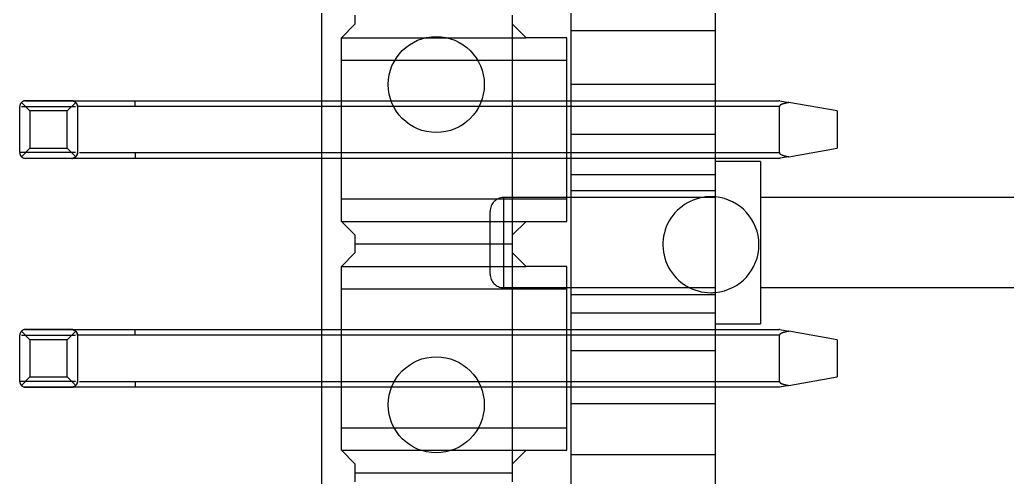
# Model space of a CAD drawing. Header units: millimetres. Extents: x -9.7 to 17, y -113.7 to -66.3.
# Drawn here: x -9.72 to 1.24, y -83.7 to -78.62 of the extents above; entities that cross this region are included whole.
import ezdxf

# ---------------------------------------------------------------- set-up
doc = ezdxf.new("R2010")
doc.units = ezdxf.units.MM
doc.linetypes.add('HIDDEN', pattern=[9.525, 6.35, -3.175])
doc.layers.get('0').update_dxf_attribs({"lineweight": 70})
doc.layers.add('Hidden', color=7, linetype='HIDDEN', lineweight=70)

msp = doc.modelspace()

# ---------------------------------------------------------------- linework, layer by layer
at = {"color": 7, "lineweight": -3}
for p, q in [((-6.368, -112.674), (-6.368, -67.335)), ((-3.6, -107.513), (-3.6, -72.493)), ((-2, -80.583), (-2, -72.493)), ((-5.22, -78.817), (-4.976, -78.817)), ((-5.559, -79.067), (-4.637, -79.067)), ((-9.607, -79.63), (-9.701, -79.536)), ((-9.133, -79.518), (-9.667, -79.518)), ((-9.656, -79.517), (-9.144, -79.517)), ((-9.193, -79.63), (-9.099, -79.536)), ((-9.134, -79.517), (-9.103, -79.517)), ((-9.103, -79.517), (-8.44, -79.517)), ((-8.44, -79.517), (-6.368, -79.517)), ((-9.72, -79.577), (-9.72, -79.581)), ((-9.72, -80.093), (-9.72, -79.581)), ((-9.193, -79.63), (-9.607, -79.63)), ((-9.607, -79.63), (-9.607, -80.044)), ((-9.193, -80.044), (-9.193, -79.63)), ((-9.08, -79.581), (-9.08, -80.093)), ((-8.44, -79.581), (-9.08, -79.581)), ((-6.368, -79.581), (-8.44, -79.581)), ((-9.701, -80.139), (-9.607, -80.044)), ((-9.607, -80.044), (-9.193, -80.044)), ((-9.099, -80.139), (-9.193, -80.044)), ((-8.44, -80.093), (-6.368, -80.093)), ((-9.667, -80.156), (-9.133, -80.156)), ((-9.144, -80.157), (-9.656, -80.157)), ((-8.44, -80.157), (-9.144, -80.157)), ((-6.368, -80.157), (-8.44, -80.157)), ((-2, -81.646), (-2, -80.583)), ((-2, -84.139), (-2, -81.646)), ((-9.607, -82.17), (-9.701, -82.076)), ((-9.133, -82.058), (-9.667, -82.058)), ((-9.656, -82.057), (-9.144, -82.057)), ((-9.193, -82.17), (-9.099, -82.076)), ((-9.134, -82.057), (-9.103, -82.057)), ((-9.103, -82.057), (-8.44, -82.057)), ((-8.44, -82.057), (-6.368, -82.057)), ((-9.72, -82.117), (-9.72, -82.121)), ((-9.72, -82.633), (-9.72, -82.121)), ((-9.193, -82.17), (-9.607, -82.17)), ((-9.607, -82.17), (-9.607, -82.584)), ((-9.193, -82.584), (-9.193, -82.17)), ((-9.08, -82.121), (-9.08, -82.633)), ((-8.44, -82.121), (-9.08, -82.121)), ((-6.368, -82.121), (-8.44, -82.121)), ((-9.701, -82.679), (-9.607, -82.584)), ((-9.607, -82.584), (-9.193, -82.584)), ((-9.099, -82.679), (-9.193, -82.584)), ((-9.667, -82.696), (-9.133, -82.696)), ((-9.144, -82.697), (-9.656, -82.697)), ((-8.44, -82.697), (-9.144, -82.697)), ((-9.059, -82.633), (-8.44, -82.633)), ((-8.44, -82.633), (-6.368, -82.633)), ((-6.368, -82.697), (-8.44, -82.697)), ((-5.567, -83.147), (-4.629, -83.147)), ((-5.27, -83.397), (-4.926, -83.397))]:
    msp.add_line(p, q, dxfattribs=at)
for centre in [(-5.098, -79.337), (-5.098, -82.893)]:
    msp.add_circle(centre, 0.533, dxfattribs=at)
for start, end in [(84.6214, 270), (275.3786, 84.6214), (270, 275.3786)]:
    msp.add_arc((-2.05, -81.115), 0.533, start, end, dxfattribs=at)
for centre in [(-8.44, -79.581), (-8.44, -82.121)]:
    msp.add_ellipse(centre, major_axis=(0, -0.064), ratio=0.000208, start_param=1.570796, end_param=3.141593, dxfattribs=at)
at = {"color": 7, "lineweight": -3, "extrusion": (-7.42711e-49, 7.95599e-31, -1)}
for centre in [(-8.44, -80.093), (-8.44, -82.633)]:
    msp.add_ellipse(centre, major_axis=(0, 0.064), ratio=0.000208, start_param=1.570796, end_param=3.141593, dxfattribs=at)
at = {"color": 7, "lineweight": -3}
for points, knots in [([(-9.701, -79.536), (-9.705, -79.54), (-9.71, -79.546), (-9.714, -79.555), (-9.716, -79.56), (-9.718, -79.564), (-9.719, -79.568), (-9.719, -79.57), (-9.719, -79.572), (-9.72, -79.574), (-9.72, -79.576), (-9.72, -79.579), (-9.72, -79.58), (-9.72, -79.581)], [0, 0, 0, 0, 0.337858, 0.4465, 0.575502, 0.652676, 0.743645, 0.778355, 0.815966, 0.856935, 0.901466, 0.949498, 1, 1, 1, 1]), ([(-9.667, -79.518), (-9.668, -79.519), (-9.67, -79.519), (-9.674, -79.52), (-9.677, -79.521), (-9.681, -79.522), (-9.687, -79.525), (-9.694, -79.529), (-9.699, -79.534), (-9.701, -79.536)], [0, 0, 0, 0, 0.085863, 0.170561, 0.254296, 0.378541, 0.501828, 0.748342, 1, 1, 1, 1]), ([(-9.656, -79.517), (-9.658, -79.517), (-9.662, -79.517), (-9.665, -79.518), (-9.667, -79.518)], [0, 0, 0, 0, 0.55994, 1, 1, 1, 1]), ([(-9.144, -79.517), (-9.142, -79.517), (-9.138, -79.517), (-9.135, -79.518), (-9.133, -79.518)], [0, 0, 0, 0, 0.55994, 1, 1, 1, 1]), ([(-9.099, -79.536), (-9.101, -79.534), (-9.106, -79.529), (-9.113, -79.525), (-9.119, -79.522), (-9.123, -79.521), (-9.126, -79.52), (-9.13, -79.519), (-9.132, -79.519), (-9.133, -79.518)], [0, 0, 0, 0, 0.250981, 0.497293, 0.620649, 0.745069, 0.828977, 0.913887, 1, 1, 1, 1]), ([(-9.08, -79.581), (-9.08, -79.581), (-9.08, -79.58), (-9.08, -79.578), (-9.08, -79.576), (-9.08, -79.575), (-9.081, -79.573), (-9.081, -79.571), (-9.081, -79.568), (-9.082, -79.565), (-9.083, -79.562), (-9.084, -79.559), (-9.085, -79.555), (-9.088, -79.549), (-9.093, -79.542), (-9.097, -79.538), (-9.099, -79.536)], [0, 0, 0, 0, 0.033141, 0.065982, 0.098538, 0.130825, 0.173485, 0.215737, 0.257622, 0.319854, 0.381505, 0.44273, 0.503682, 0.665984, 0.830465, 1, 1, 1, 1]), ([(-9.72, -80.093), (-9.72, -80.094), (-9.72, -80.095), (-9.72, -80.097), (-9.72, -80.098), (-9.72, -80.1), (-9.719, -80.102), (-9.719, -80.104), (-9.719, -80.107), (-9.718, -80.109), (-9.717, -80.112), (-9.716, -80.115), (-9.715, -80.12), (-9.712, -80.125), (-9.707, -80.132), (-9.703, -80.137), (-9.701, -80.139)], [0, 0, 0, 0, 0.033141, 0.065982, 0.098538, 0.130825, 0.173485, 0.215737, 0.257622, 0.319854, 0.381505, 0.44273, 0.503682, 0.665984, 0.830465, 1, 1, 1, 1]), ([(-9.099, -80.139), (-9.095, -80.134), (-9.09, -80.129), (-9.086, -80.12), (-9.084, -80.115), (-9.082, -80.11), (-9.081, -80.107), (-9.081, -80.104), (-9.081, -80.102), (-9.08, -80.1), (-9.08, -80.098), (-9.08, -80.096), (-9.08, -80.094), (-9.08, -80.093)], [0, 0, 0, 0, 0.337858, 0.4465, 0.575502, 0.652676, 0.743645, 0.778355, 0.815966, 0.856935, 0.901466, 0.949498, 1, 1, 1, 1]), ([(-9.059, -80.093), (-9.059, -80.093), (-9.049, -80.093), (-9.028, -80.093), (-8.991, -80.093), (-8.945, -80.093), (-8.89, -80.093), (-8.827, -80.093), (-8.758, -80.093), (-8.685, -80.093), (-8.609, -80.093), (-8.528, -80.093), (-8.471, -80.093), (-8.44, -80.093)], [0, 0, 0, 0, 0.000963, 0.044413, 0.104314, 0.17947, 0.268626, 0.370353, 0.482824, 0.604183, 0.724831, 0.849982, 1, 1, 1, 1]), ([(-9.701, -80.139), (-9.699, -80.141), (-9.694, -80.145), (-9.687, -80.149), (-9.681, -80.152), (-9.677, -80.154), (-9.674, -80.155), (-9.67, -80.156), (-9.668, -80.156), (-9.667, -80.156)], [0, 0, 0, 0, 0.250981, 0.497293, 0.620649, 0.745069, 0.828977, 0.913887, 1, 1, 1, 1]), ([(-9.656, -80.157), (-9.658, -80.157), (-9.662, -80.157), (-9.665, -80.157), (-9.667, -80.156)], [0, 0, 0, 0, 0.55994, 1, 1, 1, 1]), ([(-9.144, -80.157), (-9.142, -80.157), (-9.138, -80.157), (-9.135, -80.157), (-9.133, -80.156)], [0, 0, 0, 0, 0.55994, 1, 1, 1, 1]), ([(-9.133, -80.156), (-9.132, -80.156), (-9.13, -80.156), (-9.126, -80.155), (-9.123, -80.154), (-9.119, -80.152), (-9.113, -80.149), (-9.106, -80.145), (-9.101, -80.141), (-9.099, -80.139)], [0, 0, 0, 0, 0.085863, 0.170561, 0.254296, 0.378541, 0.501828, 0.748342, 1, 1, 1, 1]), ([(-9.701, -82.076), (-9.705, -82.08), (-9.71, -82.086), (-9.714, -82.095), (-9.716, -82.1), (-9.718, -82.104), (-9.719, -82.108), (-9.719, -82.11), (-9.719, -82.112), (-9.72, -82.114), (-9.72, -82.116), (-9.72, -82.119), (-9.72, -82.12), (-9.72, -82.121)], [0, 0, 0, 0, 0.337858, 0.4465, 0.575502, 0.652676, 0.743645, 0.778355, 0.815966, 0.856935, 0.901466, 0.949498, 1, 1, 1, 1]), ([(-9.667, -82.058), (-9.668, -82.059), (-9.67, -82.059), (-9.674, -82.06), (-9.677, -82.061), (-9.681, -82.062), (-9.687, -82.065), (-9.694, -82.069), (-9.699, -82.074), (-9.701, -82.076)], [0, 0, 0, 0, 0.085863, 0.170561, 0.254296, 0.378541, 0.501828, 0.748342, 1, 1, 1, 1]), ([(-9.656, -82.057), (-9.658, -82.057), (-9.662, -82.057), (-9.665, -82.058), (-9.667, -82.058)], [0, 0, 0, 0, 0.55994, 1, 1, 1, 1]), ([(-9.144, -82.057), (-9.142, -82.057), (-9.138, -82.057), (-9.135, -82.058), (-9.133, -82.058)], [0, 0, 0, 0, 0.55994, 1, 1, 1, 1]), ([(-9.099, -82.076), (-9.101, -82.074), (-9.106, -82.069), (-9.113, -82.065), (-9.119, -82.062), (-9.123, -82.061), (-9.126, -82.06), (-9.13, -82.059), (-9.132, -82.059), (-9.133, -82.058)], [0, 0, 0, 0, 0.250981, 0.497293, 0.620649, 0.745069, 0.828977, 0.913887, 1, 1, 1, 1]), ([(-9.08, -82.121), (-9.08, -82.121), (-9.08, -82.12), (-9.08, -82.118), (-9.08, -82.116), (-9.08, -82.115), (-9.081, -82.113), (-9.081, -82.111), (-9.081, -82.108), (-9.082, -82.105), (-9.083, -82.102), (-9.084, -82.099), (-9.085, -82.095), (-9.088, -82.089), (-9.093, -82.082), (-9.097, -82.078), (-9.099, -82.076)], [0, 0, 0, 0, 0.033141, 0.065982, 0.098538, 0.130825, 0.173485, 0.215737, 0.257622, 0.319854, 0.381505, 0.44273, 0.503682, 0.665984, 0.830465, 1, 1, 1, 1]), ([(-9.72, -82.633), (-9.72, -82.634), (-9.72, -82.635), (-9.72, -82.637), (-9.72, -82.638), (-9.72, -82.64), (-9.719, -82.642), (-9.719, -82.644), (-9.719, -82.647), (-9.718, -82.649), (-9.717, -82.652), (-9.716, -82.655), (-9.715, -82.66), (-9.712, -82.665), (-9.707, -82.672), (-9.703, -82.677), (-9.701, -82.679)], [0, 0, 0, 0, 0.033141, 0.065982, 0.098538, 0.130825, 0.173485, 0.215737, 0.257622, 0.319854, 0.381505, 0.44273, 0.503682, 0.665984, 0.830465, 1, 1, 1, 1]), ([(-9.701, -82.679), (-9.699, -82.681), (-9.694, -82.685), (-9.687, -82.689), (-9.681, -82.692), (-9.677, -82.694), (-9.674, -82.695), (-9.67, -82.696), (-9.668, -82.696), (-9.667, -82.696)], [0, 0, 0, 0, 0.250981, 0.497293, 0.620649, 0.745069, 0.828977, 0.913887, 1, 1, 1, 1]), ([(-9.656, -82.697), (-9.658, -82.697), (-9.662, -82.697), (-9.665, -82.697), (-9.667, -82.696)], [0, 0, 0, 0, 0.55994, 1, 1, 1, 1]), ([(-9.144, -82.697), (-9.142, -82.697), (-9.138, -82.697), (-9.135, -82.697), (-9.133, -82.696)], [0, 0, 0, 0, 0.55994, 1, 1, 1, 1]), ([(-9.133, -82.696), (-9.132, -82.696), (-9.13, -82.696), (-9.126, -82.695), (-9.123, -82.694), (-9.119, -82.692), (-9.113, -82.689), (-9.106, -82.685), (-9.101, -82.681), (-9.099, -82.679)], [0, 0, 0, 0, 0.085863, 0.170561, 0.254296, 0.378541, 0.501828, 0.748342, 1, 1, 1, 1]), ([(-9.099, -82.679), (-9.095, -82.674), (-9.09, -82.669), (-9.086, -82.66), (-9.084, -82.655), (-9.082, -82.65), (-9.081, -82.647), (-9.081, -82.644), (-9.081, -82.642), (-9.08, -82.64), (-9.08, -82.638), (-9.08, -82.636), (-9.08, -82.634), (-9.08, -82.633)], [0, 0, 0, 0, 0.337858, 0.4465, 0.575502, 0.652676, 0.743645, 0.778355, 0.815966, 0.856935, 0.901466, 0.949498, 1, 1, 1, 1])]:
    msp.add_open_spline(points, degree=3, knots=knots, dxfattribs=at)
at = {"layer": 'Hidden', "color": 7, "lineweight": -3}
for p, q in [((-6, -78.567), (-6, -78.667)), ((-4.25, -78.667), (-4.25, -78.567)), ((-6, -78.667), (-6.15, -78.817)), ((-4.1, -78.817), (-4.25, -78.667)), ((-4.25, -80.607), (-4.25, -78.667)), ((-2, -78.739), (-3.6, -78.739)), ((-6.15, -79.067), (-6.15, -78.817)), ((-6.15, -78.817), (-5.22, -78.817)), ((-4.976, -78.817), (-4.1, -78.817)), ((-3.65, -78.817), (-4.1, -78.817)), ((-3.65, -79.067), (-3.65, -78.817)), ((-6.15, -80.607), (-6.15, -79.067)), ((-6.15, -79.067), (-5.559, -79.067)), ((-4.637, -79.067), (-3.65, -79.067)), ((-3.65, -80.607), (-3.65, -79.067)), ((-2, -79.337), (-3.6, -79.337)), ((-3.6, -79.889), (-2, -79.889)), ((-1.5, -80.192), (-2, -80.192)), ((-1.5, -80.192), (-1.5, -81.992)), ((-3.6, -80.337), (-2, -80.337)), ((-2, -80.517), (-3.6, -80.517)), ((-6.15, -80.857), (-6.15, -80.607)), ((-6.15, -80.607), (-3.65, -80.607)), ((-4.35, -80.592), (-4.35, -81.592)), ((-4.25, -80.592), (-4.35, -80.592)), ((-3.65, -80.592), (-4.25, -80.592)), ((-4.25, -80.857), (-4.25, -80.607)), ((-3.6, -80.592), (-3.65, -80.592)), ((-3.65, -80.857), (-3.65, -80.607)), ((-2.159, -80.592), (-3.6, -80.592)), ((-2, -80.592), (-2.159, -80.592)), ((1.506, -80.592), (-1.5, -80.592)), ((-4.5, -81.442), (-4.5, -80.742)), ((-6.15, -80.857), (-4.1, -80.857)), ((-6.15, -80.857), (-6, -81.007)), ((-4.25, -81.007), (-4.1, -80.857)), ((-4.25, -81.007), (-4.25, -80.857)), ((-4.1, -80.857), (-3.65, -80.857)), ((-6, -81.007), (-6, -81.107)), ((-4.25, -81.107), (-4.25, -81.007)), ((-6, -81.107), (-4.25, -81.107)), ((-6, -81.107), (-6, -81.207)), ((-6, -81.107), (-4.25, -81.107)), ((-4.25, -81.207), (-4.25, -81.107)), ((-6, -81.207), (-6.15, -81.357)), ((-4.1, -81.357), (-4.25, -81.207)), ((-4.25, -81.357), (-4.25, -81.207)), ((-6.15, -81.607), (-6.15, -81.357)), ((-6.15, -81.357), (-4.1, -81.357)), ((-4.25, -81.607), (-4.25, -81.357)), ((-3.65, -81.357), (-4.1, -81.357)), ((-3.65, -81.607), (-3.65, -81.357)), ((-6.15, -83.147), (-6.15, -81.607)), ((-6.15, -81.607), (-3.65, -81.607)), ((-4.35, -81.592), (-4.25, -81.592)), ((-4.25, -81.592), (-3.65, -81.592)), ((-4.25, -83.547), (-4.25, -81.607)), ((-3.65, -81.592), (-3.6, -81.592)), ((-3.65, -83.147), (-3.65, -81.607)), ((-3.6, -81.592), (-2.287, -81.592)), ((-2.287, -81.592), (-2, -81.592)), ((-1.5, -81.592), (1.506, -81.592)), ((-3.6, -81.667), (-2, -81.667)), ((-2, -81.877), (-3.6, -81.877)), ((-2, -81.992), (-1.5, -81.992)), ((-2, -82.295), (-3.6, -82.295)), ((-3.6, -82.877), (-2, -82.877)), ((-6.15, -83.397), (-6.15, -83.147)), ((-6.15, -83.147), (-5.567, -83.147)), ((-4.629, -83.147), (-3.65, -83.147)), ((-3.65, -83.397), (-3.65, -83.147)), ((-6.15, -83.397), (-5.27, -83.397)), ((-6.15, -83.397), (-6, -83.547)), ((-4.926, -83.397), (-4.1, -83.397)), ((-4.25, -83.547), (-4.1, -83.397)), ((-4.1, -83.397), (-3.65, -83.397)), ((-3.6, -83.445), (-2, -83.445)), ((-6, -83.547), (-6, -83.647)), ((-4.25, -83.647), (-4.25, -83.547)), ((-6, -83.647), (-4.25, -83.647)), ((-6, -83.647), (-6, -83.747)), ((-6, -83.647), (-4.25, -83.647)), ((-4.25, -83.747), (-4.25, -83.647))]:
    msp.add_line(p, q, dxfattribs=at)
at = {"layer": 'Hidden', "lineweight": -3}
for p, q in [((-9.656, -79.517), (-9.667, -79.518)), ((-9.144, -79.517), (-9.141, -79.517)), ((-9.141, -79.517), (-9.133, -79.518)), ((-6.368, -79.517), (-5.598, -79.517)), ((-5.598, -79.517), (-4.598, -79.517)), ((-4.598, -79.517), (-3.6, -79.517)), ((-3.6, -79.517), (-2, -79.517)), ((-2, -79.517), (-1.296, -79.517)), ((-1.284, -79.518), (-1.184, -79.536)), ((-0.65, -79.63), (-1.184, -79.536)), ((-9.701, -79.581), (-9.102, -79.581)), ((-5.57, -79.581), (-6.368, -79.581)), ((-4.626, -79.581), (-5.57, -79.581)), ((-3.6, -79.581), (-4.626, -79.581)), ((-2, -79.581), (-3.6, -79.581)), ((-1.29, -79.581), (-2, -79.581)), ((-1.29, -80.093), (-1.29, -79.581)), ((-0.65, -79.63), (-0.65, -80.044)), ((-9.102, -80.093), (-9.72, -80.093)), ((-6.368, -80.093), (-3.6, -80.093)), ((-3.6, -80.093), (-2, -80.093)), ((-2, -80.093), (-1.29, -80.093)), ((-1.184, -80.139), (-0.65, -80.044)), ((-9.667, -80.156), (-9.656, -80.157)), ((-9.141, -80.157), (-9.144, -80.157)), ((-9.133, -80.156), (-9.141, -80.157)), ((-3.6, -80.157), (-6.368, -80.157)), ((-2, -80.157), (-3.6, -80.157)), ((-1.296, -80.157), (-2, -80.157)), ((-1.284, -80.156), (-1.288, -80.157)), ((-1.184, -80.139), (-1.284, -80.156)), ((-9.656, -82.057), (-9.667, -82.058)), ((-9.144, -82.057), (-9.141, -82.057)), ((-9.141, -82.057), (-9.133, -82.058)), ((-6.368, -82.057), (-3.6, -82.057)), ((-3.6, -82.057), (-2, -82.057)), ((-2, -82.057), (-1.296, -82.057)), ((-1.284, -82.058), (-1.288, -82.058)), ((-1.284, -82.058), (-1.184, -82.076)), ((-0.65, -82.17), (-1.184, -82.076)), ((-9.701, -82.121), (-9.102, -82.121)), ((-3.6, -82.121), (-6.368, -82.121)), ((-2, -82.121), (-3.6, -82.121)), ((-1.29, -82.121), (-2, -82.121)), ((-1.29, -82.633), (-1.29, -82.121)), ((-0.65, -82.17), (-0.65, -82.584)), ((-1.184, -82.679), (-0.65, -82.584)), ((-9.102, -82.633), (-9.72, -82.633)), ((-9.667, -82.696), (-9.656, -82.697)), ((-9.141, -82.697), (-9.144, -82.697)), ((-9.133, -82.696), (-9.141, -82.697)), ((-6.368, -82.633), (-5.562, -82.633)), ((-5.593, -82.697), (-6.368, -82.697)), ((-4.603, -82.697), (-5.593, -82.697)), ((-5.562, -82.633), (-4.634, -82.633)), ((-4.634, -82.633), (-3.6, -82.633)), ((-3.6, -82.697), (-4.603, -82.697)), ((-3.6, -82.633), (-2, -82.633)), ((-2, -82.697), (-3.6, -82.697)), ((-2, -82.633), (-1.29, -82.633)), ((-1.296, -82.697), (-2, -82.697)), ((-1.284, -82.696), (-1.288, -82.697)), ((-1.184, -82.679), (-1.284, -82.696))]:
    msp.add_line(p, q, dxfattribs=at)
at = {"layer": 'Hidden', "color": 7, "lineweight": -3}
for centre, start, end in [((-4.35, -80.742), 90, 180), ((-4.35, -81.442), 180, 270)]:
    msp.add_arc(centre, 0.15, start, end, dxfattribs=at)
at = {"layer": 'Hidden', "lineweight": -3, "extrusion": (-1.06487e-48, 7.98487e-31, -1)}
for start_param, end_param in [(5.651963, 6.283185), (4.712389, 5.651963)]:
    msp.add_ellipse((-8.44, -79.581), major_axis=(0, 0.064), ratio=0.000298, start_param=start_param, end_param=end_param, dxfattribs=at)
at = {"layer": 'Hidden', "lineweight": -3}
for start_param, end_param in [(4.712389, 5.517929), (5.517929, 6.283185)]:
    msp.add_ellipse((-8.44, -80.093), major_axis=(0, -0.064), ratio=0.000308, start_param=start_param, end_param=end_param, dxfattribs=at)
for points, knots in [([(-9.688, -79.526), (-9.689, -79.527), (-9.694, -79.529), (-9.702, -79.536), (-9.708, -79.544), (-9.711, -79.548), (-9.712, -79.549)], [0, 0, 0, 0, 0.099491, 0.497425, 0.895357, 1, 1, 1, 1]), ([(-9.667, -79.518), (-9.667, -79.518), (-9.672, -79.519), (-9.679, -79.521), (-9.686, -79.525), (-9.688, -79.526)], [0, 0, 0, 0, 0.046954, 0.583385, 1, 1, 1, 1]), ([(-9.144, -79.517), (-9.144, -79.517), (-9.144, -79.517), (-9.144, -79.517), (-9.144, -79.517)], [0, 0, 0, 0, 0.237226, 1, 1, 1, 1]), ([(-9.133, -79.518), (-9.133, -79.518), (-9.129, -79.519), (-9.12, -79.521), (-9.113, -79.525), (-9.11, -79.528)], [0, 0, 0, 0, 0.010081, 0.504404, 1, 1, 1, 1]), ([(-9.11, -79.528), (-9.109, -79.528), (-9.106, -79.53), (-9.099, -79.536), (-9.09, -79.546), (-9.084, -79.557), (-9.081, -79.569), (-9.08, -79.577), (-9.08, -79.581)], [0, 0, 0, 0, 0.007608, 0.214082, 0.420557, 0.622741, 0.816856, 1, 1, 1, 1]), ([(-1.284, -79.518), (-1.287, -79.518), (-1.29, -79.517), (-1.294, -79.517), (-1.296, -79.517)], [0, 0, 0, 0, 0.559948, 1, 1, 1, 1]), ([(-1.184, -79.536), (-1.203, -79.54), (-1.228, -79.545), (-1.256, -79.554), (-1.268, -79.559), (-1.277, -79.564), (-1.281, -79.567), (-1.285, -79.57), (-1.286, -79.572), (-1.288, -79.574), (-1.289, -79.576), (-1.29, -79.579), (-1.29, -79.58), (-1.29, -79.581)], [0, 0, 0, 0, 0.498784, 0.623652, 0.748571, 0.811071, 0.87372, 0.89462, 0.915601, 0.936632, 0.957665, 0.978774, 1, 1, 1, 1]), ([(-9.72, -80.093), (-9.72, -80.097), (-9.72, -80.105), (-9.716, -80.117), (-9.713, -80.123), (-9.711, -80.126)], [0, 0, 0, 0, 0.336614, 0.6934, 1, 1, 1, 1]), ([(-9.08, -80.093), (-9.08, -80.097), (-9.081, -80.105), (-9.084, -80.117), (-9.088, -80.124), (-9.09, -80.127)], [0, 0, 0, 0, 0.328985, 0.677676, 1, 1, 1, 1]), ([(-1.29, -80.093), (-1.29, -80.094), (-1.29, -80.095), (-1.289, -80.097), (-1.289, -80.098), (-1.288, -80.1), (-1.287, -80.102), (-1.285, -80.104), (-1.282, -80.107), (-1.279, -80.109), (-1.274, -80.112), (-1.269, -80.115), (-1.258, -80.12), (-1.24, -80.126), (-1.214, -80.133), (-1.194, -80.137), (-1.184, -80.139)], [0, 0, 0, 0, 0.013952, 0.028069, 0.042547, 0.057565, 0.078701, 0.10141, 0.125956, 0.166654, 0.212477, 0.263794, 0.320868, 0.502434, 0.728433, 1, 1, 1, 1]), ([(-9.711, -80.126), (-9.711, -80.127), (-9.708, -80.131), (-9.703, -80.137), (-9.699, -80.141), (-9.697, -80.142)], [0, 0, 0, 0, 0.107012, 0.728949, 1, 1, 1, 1]), ([(-9.656, -80.157), (-9.656, -80.157), (-9.656, -80.157), (-9.656, -80.157), (-9.656, -80.157)], [0, 0, 0, 0, 0.237352, 1, 1, 1, 1]), ([(-9.109, -80.147), (-9.109, -80.147), (-9.113, -80.149), (-9.12, -80.153), (-9.129, -80.156), (-9.133, -80.156), (-9.133, -80.156)], [0, 0, 0, 0, 0.009738, 0.509956, 0.990207, 1, 1, 1, 1]), ([(-9.096, -80.135), (-9.097, -80.136), (-9.101, -80.141), (-9.105, -80.144), (-9.109, -80.147)], [0, 0, 0, 0, 0.270642, 1, 1, 1, 1]), ([(-1.284, -80.156), (-1.287, -80.157), (-1.29, -80.157), (-1.294, -80.157), (-1.296, -80.157)], [0, 0, 0, 0, 0.559948, 1, 1, 1, 1]), ([(-9.688, -82.066), (-9.689, -82.067), (-9.694, -82.069), (-9.702, -82.076), (-9.708, -82.084), (-9.711, -82.088), (-9.712, -82.089)], [0, 0, 0, 0, 0.099491, 0.497425, 0.895357, 1, 1, 1, 1]), ([(-9.667, -82.058), (-9.667, -82.058), (-9.672, -82.059), (-9.679, -82.061), (-9.686, -82.065), (-9.688, -82.066)], [0, 0, 0, 0, 0.046954, 0.583385, 1, 1, 1, 1]), ([(-9.144, -82.057), (-9.144, -82.057), (-9.144, -82.057), (-9.144, -82.057), (-9.144, -82.057)], [0, 0, 0, 0, 0.237226, 1, 1, 1, 1]), ([(-9.133, -82.058), (-9.133, -82.058), (-9.129, -82.059), (-9.12, -82.061), (-9.113, -82.065), (-9.11, -82.068)], [0, 0, 0, 0, 0.010081, 0.504404, 1, 1, 1, 1]), ([(-9.11, -82.068), (-9.109, -82.068), (-9.106, -82.07), (-9.099, -82.076), (-9.09, -82.086), (-9.084, -82.097), (-9.081, -82.109), (-9.08, -82.117), (-9.08, -82.121)], [0, 0, 0, 0, 0.007608, 0.214082, 0.420557, 0.622741, 0.816856, 1, 1, 1, 1]), ([(-1.284, -82.058), (-1.287, -82.058), (-1.29, -82.057), (-1.294, -82.057), (-1.296, -82.057)], [0, 0, 0, 0, 0.559948, 1, 1, 1, 1]), ([(-1.184, -82.076), (-1.203, -82.08), (-1.228, -82.085), (-1.256, -82.094), (-1.268, -82.099), (-1.277, -82.104), (-1.281, -82.107), (-1.285, -82.11), (-1.286, -82.112), (-1.288, -82.114), (-1.289, -82.116), (-1.29, -82.119), (-1.29, -82.12), (-1.29, -82.121)], [0, 0, 0, 0, 0.498784, 0.623652, 0.748571, 0.811071, 0.87372, 0.89462, 0.915601, 0.936632, 0.957665, 0.978774, 1, 1, 1, 1]), ([(-9.72, -82.633), (-9.72, -82.637), (-9.72, -82.645), (-9.716, -82.657), (-9.713, -82.663), (-9.711, -82.666)], [0, 0, 0, 0, 0.336614, 0.6934, 1, 1, 1, 1]), ([(-9.711, -82.666), (-9.711, -82.667), (-9.708, -82.671), (-9.703, -82.677), (-9.699, -82.681), (-9.697, -82.682)], [0, 0, 0, 0, 0.107012, 0.728949, 1, 1, 1, 1]), ([(-9.656, -82.697), (-9.656, -82.697), (-9.656, -82.697), (-9.656, -82.697), (-9.656, -82.697)], [0, 0, 0, 0, 0.237352, 1, 1, 1, 1]), ([(-9.109, -82.687), (-9.109, -82.687), (-9.113, -82.689), (-9.12, -82.693), (-9.129, -82.696), (-9.133, -82.696), (-9.133, -82.696)], [0, 0, 0, 0, 0.009738, 0.509956, 0.990207, 1, 1, 1, 1]), ([(-9.096, -82.675), (-9.097, -82.676), (-9.101, -82.681), (-9.105, -82.684), (-9.109, -82.687)], [0, 0, 0, 0, 0.270642, 1, 1, 1, 1]), ([(-9.08, -82.633), (-9.08, -82.637), (-9.081, -82.645), (-9.084, -82.657), (-9.088, -82.664), (-9.09, -82.667)], [0, 0, 0, 0, 0.328985, 0.677676, 1, 1, 1, 1]), ([(-1.284, -82.696), (-1.287, -82.697), (-1.29, -82.697), (-1.294, -82.697), (-1.296, -82.697)], [0, 0, 0, 0, 0.559948, 1, 1, 1, 1]), ([(-1.29, -82.633), (-1.29, -82.634), (-1.29, -82.635), (-1.289, -82.637), (-1.289, -82.638), (-1.288, -82.64), (-1.287, -82.642), (-1.285, -82.644), (-1.282, -82.647), (-1.279, -82.649), (-1.274, -82.652), (-1.269, -82.655), (-1.258, -82.66), (-1.24, -82.666), (-1.214, -82.673), (-1.194, -82.677), (-1.184, -82.679)], [0, 0, 0, 0, 0.013952, 0.028069, 0.042547, 0.057565, 0.078701, 0.10141, 0.125956, 0.166654, 0.212477, 0.263794, 0.320868, 0.502434, 0.728433, 1, 1, 1, 1])]:
    msp.add_open_spline(points, degree=3, knots=knots, dxfattribs=at)

doc.saveas('drawing.dxf')
